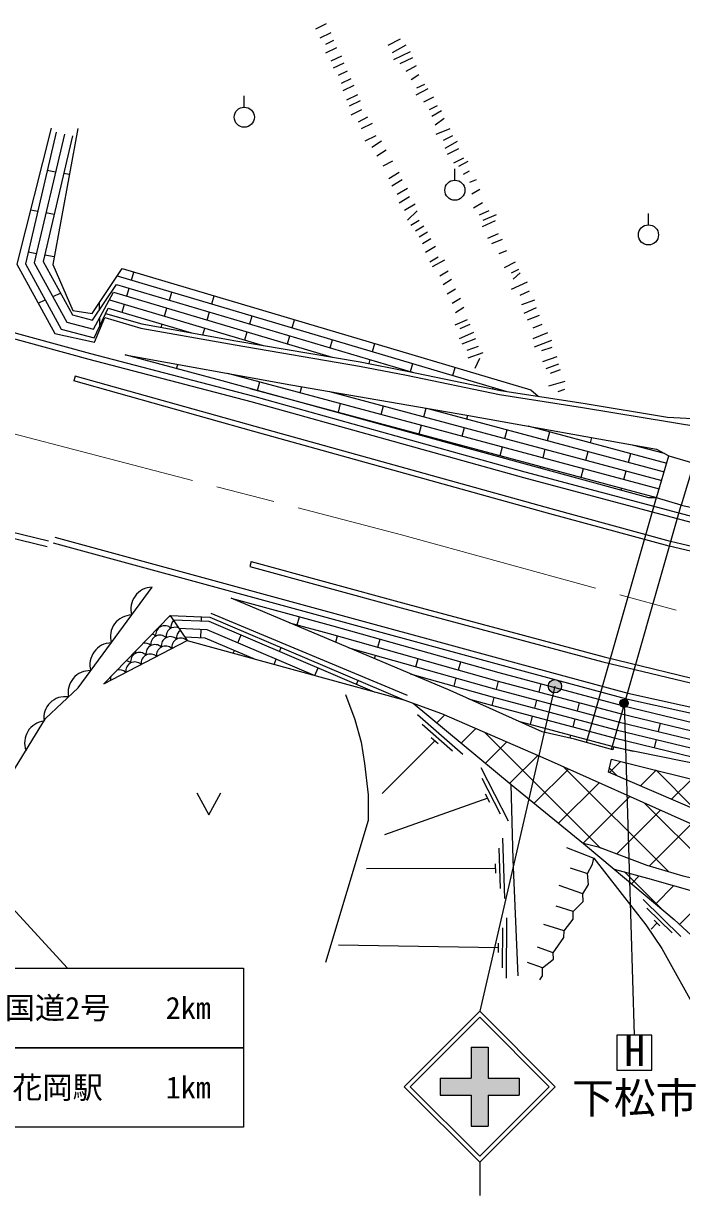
# Model space of a CAD drawing. Units: millimetres at full size, sheet at 1:1000; details may follow other scales. Extents: x 40000 to 680000, y 20000 to 380000.
# Drawn here: x 210182 to 249448, y 246403 to 316386 of the extents above; entities that cross this region are included whole.
import ezdxf
from ezdxf.enums import TextEntityAlignment as Align

# ---------------------------------------------------------------- set-up
doc = ezdxf.new("R2010")
doc.units = ezdxf.units.MM
doc.header["$LTSCALE"] = 1000
doc.linetypes.add('CHAIN', pattern=[18.5, 12, -1.5, 3.5, -1.5])
for name, color, linetype, lineweight in [('M-BGD', 7, 'Continuous', 25), ('M-BGD-EXST', 7, 'Continuous', 25), ('M-BMK', 2, 'CHAIN', 13), ('M-STR-STRC', 7, 'Continuous', 25)]:
    doc.layers.add(name, color=color, linetype=linetype, lineweight=lineweight)
doc.styles.add('ＭＳ ゴシック', font='')
doc.styles.get('ＭＳ ゴシック').set_extended_font_data('MS Gothic')

msp = doc.modelspace()

# ---------------------------------------------------------------- hatches: boundary and pattern name
at = {"layer": 'M-BGD-EXST'}
msp.add_hatch(color=256, dxfattribs=at).paths.add_polyline_path([(245799, 275679, 0.41421), (246138, 275579, 0.41421), (246238, 275918, 1)])
at = {"layer": 'M-STR-STRC'}
for points in [[(242229, 277030, 0.41421), (241677, 277153, 0.41421), (241555, 276601, 1)], [(235044, 253403), (236904, 253403), (236905, 255263), (237905, 255263), (237904, 253403), (239764, 253403), (239764, 252403), (237904, 252403), (237904, 250543), (236904, 250543), (236904, 252403), (235044, 252403)]]:
    msp.add_hatch(color=256, dxfattribs=at).paths.add_polyline_path(points)

# ---------------------------------------------------------------- linework, layer by layer
at = {"layer": 'M-BGD'}
for p, q in [((227620, 316074), (228270, 316386)), ((227892, 315535), (228543, 315846)), ((228218, 315145), (228707, 315380)), ((228233, 314635), (228883, 314947)), ((231947, 315092), (232677, 315464)), ((232193, 314661), (233018, 315110)), ((228535, 314147), (229185, 314459)), ((232291, 314236), (233270, 314717)), ((232662, 313995), (233408, 314353)), ((228675, 313733), (229325, 314044)), ((228973, 313299), (229516, 313559)), ((233011, 313545), (233629, 313867)), ((229158, 312819), (229727, 313099)), ((233320, 313046), (233779, 313329)), ((229256, 312384), (229906, 312695)), ((229485, 311826), (230135, 312138)), ((233610, 312116), (234326, 312505)), ((233645, 312540), (234125, 312769)), ((223358, 311387), (223358, 312064)), ((229633, 311467), (230283, 311778)), ((234076, 311702), (234660, 312001)), ((234410, 311253), (234879, 311487)), ((229726, 310929), (230376, 311241)), ((230182, 310514), (230737, 310813)), ((234551, 310852), (235125, 311195)), ((234745, 310340), (235282, 310726)), ((230354, 310111), (231004, 310423)), ((234807, 309768), (235645, 310116)), ((230569, 309374), (231219, 309686)), ((230969, 309007), (231539, 309368)), ((235238, 309416), (235809, 309702)), ((235338, 308933), (236071, 309358)), ((231259, 308475), (231829, 308836)), ((235480, 308573), (236154, 308911)), ((231641, 307888), (232217, 308191)), ((235866, 308059), (236464, 308356)), ((236163, 307857), (236714, 308171)), ((211606, 307621), (212098, 307530)), ((212590, 307439), (212919, 307379)), ((231979, 307128), (232598, 307498)), ((235923, 307030), (235923, 307708)), ((236442, 307388), (236802, 307589)), ((232168, 306700), (232787, 307071)), ((232486, 306187), (233106, 306558)), ((236816, 306910), (237206, 307075)), ((232601, 305679), (233221, 306049)), ((236943, 306216), (237420, 306497)), ((210605, 305263), (211035, 305184)), ((232927, 305235), (233546, 305606)), ((233092, 304646), (233673, 305194)), ((237040, 305379), (237581, 305702)), ((237390, 304960), (237979, 305210)), ((211527, 305093), (212019, 305002)), ((233304, 304345), (233795, 304638)), ((237581, 304271), (238355, 304611)), ((237618, 304637), (238403, 304971)), ((247471, 304360), (247471, 305037)), ((233566, 304004), (234073, 304301)), ((233795, 303646), (234291, 303948)), ((237884, 303572), (238536, 303853)), ((233985, 303249), (234481, 303551)), ((234169, 302732), (234777, 303086)), ((238127, 303254), (238764, 303508)), ((210464, 302747), (210956, 302656)), ((211448, 302565), (212013, 302461)), ((234424, 302153), (234920, 302456)), ((238560, 302643), (239032, 302839)), ((234590, 301876), (235331, 302264)), ((238881, 301818), (239532, 302143)), ((239310, 301497), (239744, 301717)), ((215778, 301314), (239025, 294414)), ((216633, 301060), (216776, 301539)), ((235031, 301316), (235527, 301618)), ((235225, 300808), (235721, 301111)), ((239294, 300525), (240266, 300959)), ((239402, 301123), (239823, 301501)), ((211934, 300078), (212394, 300280)), ((214310, 298666), (215732, 300806)), ((214352, 298137), (215564, 300334)), ((215564, 300334), (228610, 296462)), ((215732, 300806), (233448, 295548)), ((216349, 300101), (216491, 300581)), ((218888, 299869), (219030, 300349)), ((235470, 300237), (235966, 300540)), ((239819, 300165), (240382, 300421)), ((211050, 299692), (211474, 299877)), ((214697, 299692), (214705, 299260)), ((215317, 299886), (224492, 297163)), ((216064, 299143), (216207, 299622)), ((221427, 299637), (221569, 300117)), ((235757, 299681), (236253, 299984)), ((239923, 299599), (240700, 299888)), ((214395, 297608), (215228, 299391)), ((215228, 299391), (220206, 297914)), ((218603, 298911), (218745, 299390)), ((221142, 298679), (221284, 299158)), ((223681, 298447), (223823, 298926)), ((235966, 299136), (236462, 299439)), ((240067, 299090), (240803, 299417)), ((240258, 298688), (240972, 298961)), ((214713, 298790), (214721, 298306)), ((218403, 298235), (218461, 298431)), ((220879, 297794), (221000, 298199)), ((226220, 298215), (226362, 298694)), ((235934, 298391), (236686, 298719)), ((236240, 298172), (236833, 298435)), ((240592, 298210), (241139, 298423)), ((223397, 297488), (223539, 297967)), ((225936, 297256), (226078, 297735)), ((228474, 297024), (228617, 297503)), ((236190, 297571), (237060, 297948)), ((236358, 297266), (237173, 297583)), ((240604, 297575), (241473, 297933)), ((240671, 297070), (241712, 297476)), ((231013, 296792), (231156, 297271)), ((236659, 296877), (237341, 297126)), ((236711, 296413), (237616, 296740)), ((241108, 296857), (241723, 297065)), ((216910, 296421), (216925, 296476)), ((219314, 295773), (219384, 296032)), ((228322, 296511), (228332, 296545)), ((230801, 296075), (230871, 296313)), ((233268, 295601), (233410, 296081)), ((237135, 295799), (237422, 296405)), ((241181, 296204), (242026, 296507)), ((241369, 295781), (242127, 296061)), ((213272, 295330), (213191, 295041)), ((222347, 295497), (248113, 288593)), ((235807, 295369), (235949, 295849)), ((241635, 295506), (242233, 295722)), ((224140, 294462), (224278, 294980)), ((226693, 294333), (226792, 294700)), ((238177, 294570), (238203, 294658)), ((241528, 294744), (242506, 295031)), ((223682, 294588), (247961, 288082)), ((228448, 294415), (248265, 289105)), ((229246, 294201), (229266, 294274)), ((242086, 294418), (242476, 294559)), ((226550, 293800), (226555, 293818)), ((228970, 293171), (229108, 293686)), ((231523, 293039), (231661, 293554)), ((234076, 292907), (234213, 293421)), ((234230, 293418), (248417, 289617)), ((236628, 292775), (236687, 292994)), ((231372, 292477), (231385, 292524)), ((233800, 291876), (233938, 292392)), ((236352, 291745), (236490, 292260)), ((238905, 291613), (239043, 292128)), ((240271, 292351), (248568, 290128)), ((241458, 291481), (241596, 291996)), ((236194, 291153), (236214, 291229)), ((244011, 291349), (244096, 291666)), ((246498, 291235), (248416, 290721)), ((246564, 291217), (246565, 291223)), ((238629, 290582), (238767, 291098)), ((241182, 290451), (241320, 290966)), ((243735, 290319), (243873, 290834)), ((246288, 290187), (246426, 290702)), ((241016, 289830), (241044, 289935)), ((243459, 289288), (243597, 289804)), ((246012, 289156), (246150, 289672)), ((245838, 288508), (245874, 288641)), ((243786, 273447), (247961, 288082)), ((245271, 273034), (249432, 287618)), ((223769, 284255), (223690, 283966)), ((218939, 281044), (219950, 279535)), ((220803, 280713), (220814, 280963)), ((221362, 281183), (233079, 276283)), ((226511, 280479), (226643, 280961)), ((220760, 279714), (220782, 280213)), ((222967, 279413), (223163, 279872)), ((228817, 279436), (228923, 279814)), ((231330, 279137), (231465, 279619)), ((222698, 278783), (222770, 278953)), ((225462, 278891), (225560, 279121)), ((231137, 278453), (231194, 278656)), ((225132, 278117), (225266, 278431)), ((227566, 277451), (227761, 277910)), ((233601, 277979), (233736, 278461)), ((236143, 277784), (236279, 278265)), ((230061, 276928), (230159, 277158)), ((235873, 276821), (236008, 277303)), ((238406, 276630), (238535, 277113)), ((240950, 276470), (241079, 276953)), ((238149, 275664), (238277, 276147)), ((240693, 275503), (240822, 275987)), ((243237, 275343), (243366, 275826)), ((236390, 272728), (233684, 275102)), ((234850, 274625), (235325, 275100)), ((235781, 272943), (233977, 274526)), ((240436, 274537), (240564, 275020)), ((242980, 274377), (243109, 274860)), ((248068, 274114), (248185, 274600)), ((234931, 273370), (234510, 273739)), ((236299, 273422), (237171, 274294)), ((244620, 267148), (237709, 274060)), ((242802, 273708), (242851, 273893)), ((234721, 273554), (231579, 270411)), ((237748, 272219), (239017, 273489)), ((247832, 273142), (247950, 273628)), ((239197, 271017), (240864, 272683)), ((245149, 271666), (245802, 272318)), ((239133, 268750), (237483, 271949)), ((240654, 269823), (242701, 271869)), ((248696, 265725), (242430, 271990)), ((245600, 271472), (245149, 271922)), ((247002, 270867), (247928, 271793)), ((250262, 269462), (247932, 271792)), ((238645, 269173), (237545, 271306)), ((242113, 268629), (244534, 271051)), ((248855, 270068), (250053, 271267)), ((238010, 269881), (237753, 270378)), ((243571, 267436), (246367, 270232)), ((237882, 270130), (231716, 267945)), ((252240, 264832), (247222, 269850)), ((245576, 266789), (248200, 269413)), ((247510, 266071), (250034, 268596)), ((238909, 264147), (238781, 267745)), ((238648, 264738), (238563, 267136)), ((242581, 267182), (244220, 266539)), ((238375, 265649), (238355, 266209)), ((242805, 265965), (243846, 265639)), ((238365, 265929), (230649, 265906)), ((248270, 263498), (246046, 265722)), ((246460, 265022), (246924, 265485)), ((243567, 264427), (242140, 264922)), ((247900, 263810), (248996, 264906)), ((249402, 261870), (247149, 264072)), ((249327, 262586), (251094, 264352)), ((242985, 263370), (241958, 263687)), ((248879, 262086), (247378, 263554)), ((239012, 259391), (239020, 262991)), ((242444, 262203), (241229, 262590)), ((247982, 262670), (247629, 262308)), ((248157, 262499), (247807, 262842)), ((238773, 259991), (238778, 262391)), ((238536, 261192), (228972, 261361)), ((238535, 260912), (238536, 261472)), ((241779, 260889), (240848, 261234)), ((241145, 259993), (240264, 260319))]:
    msp.add_line(p, q, dxfattribs=at)
for points in [[(211835, 310124), (209781, 302009), (212047, 297870), (214415, 297354), (215028, 298826), (217189, 298197), (222815, 297195), (230230, 295933), (233036, 295378), (238592, 294229), (243536, 293460), (250664, 292285)], [(213421, 310104), (211928, 302000), (213129, 299253), (214278, 299062), (216068, 301749), (240464, 294509), (240884, 294125)], [(212138, 309894), (210295, 302026), (212432, 298132), (214395, 297608)], [(212625, 309780), (210826, 302099), (212768, 298560), (214352, 298137)], [(213112, 309666), (211356, 302171), (213103, 298988), (214310, 298666)], [(369785, 303924), (348854, 297188), (340747, 291407), (337596, 290267), (333933, 289111), (324191, 286629), (317973, 284956), (311809, 283637), (304977, 282276), (297862, 281076), (293777, 280447), (290667, 280140), (286167, 280127), (282166, 280313), (275325, 280746), (267341, 281821), (257914, 283362), (253526, 284344), (248792, 285459), (241674, 287400), (224013, 292313), (213272, 295330)], [(369876, 303639), (348990, 296916), (340887, 291139), (337692, 289983), (334015, 288822), (324267, 286339), (318044, 284664), (311869, 283343), (305031, 281981), (297909, 280780), (293814, 280149), (290682, 279840), (286161, 279827), (282150, 280013), (275296, 280448), (267297, 281524), (257857, 283067), (253459, 284052), (248718, 285168), (241594, 287111), (223932, 292024), (213191, 295041)], [(198249, 301045), (214175, 296681), (223839, 294151), (240107, 289616), (253764, 285964), (254438, 285324), (264383, 283414), (269135, 282625), (271894, 282270), (278934, 281815), (284789, 281704), (286192, 282311), (294596, 282133)], [(198162, 300706), (214084, 296342), (223748, 293813), (240015, 289279), (253587, 285649), (254272, 285000), (264321, 283070), (269084, 282278), (271861, 281922), (278919, 281465), (284858, 281353), (286261, 281959), (294627, 281782)], [(215079, 299072), (217246, 298441), (222858, 297441), (230275, 296179), (233086, 295623), (238637, 294475), (243576, 293707), (248620, 292881), (250867, 292751)], [(247954, 288057), (247490, 288055), (236270, 291132), (222033, 295040), (216257, 296596), (226136, 294814), (236644, 293002), (247963, 290972), (248698, 290565)], [(106623, 282378), (109807, 283604), (113300, 284765), (115989, 285584), (119688, 286515), (125151, 287539), (128984, 287995), (133724, 288336), (137662, 288623), (144267, 289071), (152358, 289744), (157285, 290352), (166802, 291727), (176066, 292903), (188638, 290829), (203165, 287203), (211603, 285156)], [(195894, 289379), (203248, 287543), (211685, 285496)], [(223690, 283966), (232720, 281499), (244757, 278273), (251468, 276649), (261199, 274577), (263838, 274110), (267578, 273547), (271607, 273109), (277449, 272747), (283292, 272447), (294437, 272195), (299900, 271937), (308448, 271717), (312087, 271851), (315345, 272224), (319417, 272956), (326241, 274619), (332471, 276214), (339993, 278355), (347539, 280865), (354829, 283263), (361942, 285797), (369838, 288656)], [(223769, 284255), (232798, 281788), (244831, 278564), (251535, 276941), (261257, 274871), (263886, 274406), (267616, 273845), (271633, 273408), (277466, 273046), (283303, 272747), (294448, 272494), (299911, 272237), (308447, 272017), (312064, 272151), (315302, 272521), (319355, 273250), (326168, 274910), (332393, 276504), (339905, 278642), (347445, 281150), (354732, 283547), (361840, 286079), (369736, 288938)], [(212052, 285722), (239559, 278214), (246238, 276399), (256142, 274213), (262498, 272996), (267215, 272268), (272901, 271645), (277517, 271296), (283304, 270932), (291207, 270718), (300770, 270278), (307807, 270277), (312334, 270504), (316594, 271017), (323804, 272656), (331583, 274691), (341241, 277444), (348152, 279797), (359372, 283695), (367891, 286766), (371114, 287869), (380806, 283142), (383744, 271290)], [(211960, 285384), (239467, 277876), (246154, 276059), (256072, 273870), (262439, 272651), (267169, 271921), (272869, 271297), (277493, 270947), (283288, 270582), (291194, 270369), (300762, 269928), (307816, 269927), (312364, 270155), (316654, 270672), (323887, 272316), (331675, 274354), (341345, 277110), (348266, 279466), (359489, 283365), (368007, 286436), (371090, 287491), (380506, 282899), (383404, 271206)], [(249432, 287618), (253801, 286691), (254554, 285896), (257108, 285453), (261617, 284569), (265484, 283916), (269894, 283315), (273128, 282883), (277220, 282502), (282823, 282230), (285867, 282170)], [(245262, 272452), (252057, 270771), (259163, 269342), (266355, 268136), (270193, 267556), (273210, 267146), (277247, 266891), (282468, 266635), (290059, 266423), (300948, 266405), (306755, 266442), (310968, 266690), (316172, 267020), (321821, 267882), (329807, 269668), (335574, 271137), (342148, 272882), (347535, 274588), (356750, 277709), (363282, 279929), (370766, 282448), (372830, 283145), (379205, 280291), (381747, 271006)], [(209120, 270986), (211499, 274885), (213450, 276724), (217858, 282729)], [(293134, 267463), (286607, 267649), (279839, 267900), (275576, 268150), (271414, 268537), (267441, 269040), (263837, 269538), (260128, 270208), (256296, 270998), (249602, 272312), (245395, 273175), (245354, 273011), (243068, 273647), (241130, 274097), (235634, 276549), (222582, 282075)], [(222582, 282075), (228560, 280435), (238550, 277626), (245911, 275666), (253875, 273736), (257847, 272850), (261431, 272141), (265116, 271572), (268244, 271167), (272584, 270701), (278249, 270280), (282884, 270018), (290046, 269659), (299369, 269263)], [(214977, 276960), (218939, 281044), (221294, 280942), (232884, 275995)], [(219112, 280786), (221238, 280694), (231109, 276481)], [(219457, 280271), (221125, 280199), (227558, 277453)], [(226061, 280603), (228426, 279954), (238418, 277144), (245787, 275181), (253761, 273249), (257744, 272361), (261344, 271649), (265046, 271076), (268185, 270670), (272539, 270203), (278216, 269781), (282858, 269518), (290022, 269160), (299354, 268763)], [(214977, 276960), (219950, 279535), (232884, 275995), (235126, 275187), (241493, 272409), (249577, 268798), (258925, 264657), (262032, 263218), (264560, 262054), (276942, 256580), (286894, 252159), (289482, 251007), (306707, 251297), (312792, 248645)], [(219803, 279755), (221013, 279703), (224007, 278425)], [(229599, 279104), (238286, 276662), (245664, 274696), (253648, 272762), (257641, 271871), (261258, 271156), (264975, 270581), (268126, 270173), (272494, 269705), (278184, 269282), (282831, 269019), (289999, 268660), (299338, 268263)], [(233251, 277558), (238154, 276180), (245541, 274212), (253535, 272275), (257539, 271382), (261171, 270664), (264905, 270086), (268068, 269677), (272449, 269207), (278151, 268783), (282804, 268520), (289976, 268161), (299323, 267763)], [(229395, 276325), (229951, 274835), (230329, 273470), (230533, 272202), (230753, 270321), (230740, 268803), (228201, 260316)], [(233442, 275794), (239283, 270945), (243598, 267414), (245432, 265888), (249004, 262881), (250524, 261494), (254938, 260324), (255825, 259040), (258244, 258435), (259243, 257047), (262272, 256564), (262429, 255305), (265599, 254687), (270958, 253769), (276330, 253098), (283383, 252332), (286894, 252159)], [(236728, 276061), (238022, 275697), (245418, 273727), (253422, 271788), (257436, 270893), (261084, 270171), (264835, 269591), (268009, 269180), (272403, 268709), (278118, 268284), (282778, 268021), (289953, 267662), (297010, 267361)], [(239713, 274729), (245294, 273243), (246557, 272937)], [(313517, 249168), (308824, 251204), (306690, 252153), (297429, 251932), (290997, 251891), (269033, 261415), (266222, 262650), (259576, 265463), (254560, 267608), (245099, 271688), (245262, 272452)], [(239690, 259524), (239392, 266477), (239283, 270945)], [(220534, 270439), (221250, 269144), (221965, 270439)], [(262032, 263218), (261014, 263289), (254490, 264387), (252355, 264805), (249542, 265477), (247402, 266103), (244547, 267176), (243598, 267414)], [(240998, 259274), (241160, 259521), (241145, 259993), (241810, 260518), (241779, 260889), (242428, 261817), (242444, 262203), (242977, 262914), (242985, 263370), (243580, 263965), (243567, 264427), (243895, 264980), (243846, 265639), (244136, 266194), (244220, 266539)], [(244220, 266539), (247310, 262570), (248281, 261159), (250447, 257253)], [(245432, 265888), (247411, 265354), (250496, 264482), (255134, 263474), (258242, 262885), (263861, 261991), (264284, 262182)]]:
    msp.add_lwpolyline(points, dxfattribs=at)
msp.add_lwpolyline([(248698, 290565), (250177, 290126), (249432, 287618), (247954, 288057)], close=True, dxfattribs=at)
for centre in [(223358, 310787), (235923, 306430), (247471, 303760)]:
    msp.add_circle(centre, 600, dxfattribs=at)
for centre, radius, start, end in [((217892, 281426), 1304, 91.50611, 195.93164), ((216673, 279764), 1304, 91.50611, 195.93164), ((218902, 280439), 546, 81.53653, 92.22755), ((219528, 280351), 546, 134.76919, 188.14542), ((218613, 279877), 546, 46.59747, 188.14542), ((217987, 279965), 546, 46.59747, 53.0262), ((218902, 280439), 546, 179.50598, 188.14542), ((219239, 279789), 546, 68.33405, 188.14542), ((219865, 279701), 546, 126.04465, 188.14542), ((215453, 278103), 1304, 91.50611, 195.93164), ((217408, 278845), 546, 46.59747, 98.21037), ((218034, 278753), 546, 46.59747, 188.14542), ((218323, 279315), 546, 46.59747, 188.14542), ((217697, 279407), 546, 46.59747, 72.94206), ((218949, 279227), 546, 46.59747, 188.14542), ((219575, 279139), 546, 46.59747, 188.14542), ((217119, 278279), 546, 46.59747, 188.14542), ((217408, 278845), 546, 173.52316, 188.14542), ((217745, 278191), 546, 46.59747, 188.14542), ((218660, 278665), 546, 46.59747, 188.14542), ((216830, 277717), 546, 46.59747, 188.14542), ((216204, 277805), 546, 46.59747, 78.22053), ((214153, 276433), 1313, 88.00313, 191.37197), ((215914, 277243), 546, 165.21312, 188.14542), ((215914, 277243), 546, 46.59747, 106.52041), ((212659, 274926), 1265, 80.58698, 188.61402), ((211566, 273433), 1313, 96.92221, 200.29105)]:
    msp.add_arc(centre, radius, start, end, dxfattribs=at)
at = {"layer": 'M-BGD-EXST'}
for p, q in [((246018, 275799), (246628, 255988)), ((247678, 255988), (245578, 255988)), ((245578, 255988), (245578, 253888)), ((247678, 253888), (247678, 255988)), ((245578, 253888), (247678, 253888))]:
    msp.add_line(p, q, dxfattribs=at)
msp.add_circle((246018, 275799), 250, dxfattribs=at)
at = {"layer": 'M-BMK'}
msp.add_lwpolyline([(208664, 292116), (232746, 285854), (250275, 281032), (259752, 278784), (265391, 277565), (270362, 276944), (273625, 276672), (281970, 276194), (289651, 275939), (297398, 276150), (308099, 277241), (317345, 278664), (318804, 278989), (325899, 280569), (335884, 283004), (347551, 286662), (370636, 294562), (376304, 296456), (381887, 298055), (389290, 299842)], dxfattribs=at)
at = {"layer": 'M-STR-STRC'}
for p, q in [((181174, 294399), (212815, 259983)), ((241892, 276815), (237403, 257403)), ((202315, 259983), (223315, 259983)), ((223315, 259983), (223315, 255233)), ((232903, 252903), (237403, 257403)), ((233257, 252903), (237403, 257050)), ((241904, 252903), (237403, 257403)), ((241550, 252903), (237403, 257050)), ((202315, 255233), (223315, 255233)), ((223315, 255233), (202315, 255233)), ((223315, 255233), (223315, 250483)), ((236905, 255263), (236904, 253403)), ((236905, 255263), (237905, 255263)), ((237905, 255263), (237904, 253403)), ((235044, 253403), (235044, 252403)), ((235044, 253403), (236904, 253403)), ((237904, 253403), (239764, 253403)), ((239764, 253403), (239764, 252403)), ((232903, 252903), (237403, 248402)), ((233257, 252903), (237403, 248756)), ((237403, 248756), (241550, 252903)), ((237404, 248403), (241904, 252903)), ((235044, 252403), (236904, 252403)), ((236904, 252403), (236904, 250543)), ((237904, 252403), (239764, 252403)), ((237904, 252403), (237904, 250543)), ((236904, 250543), (237904, 250543)), ((223315, 250483), (202315, 250483)), ((237404, 248403), (237404, 246403))]:
    msp.add_line(p, q, dxfattribs=at)
msp.add_circle((241892, 276815), 400, dxfattribs=at)

# ---------------------------------------------------------------- texts
at = {"layer": 'M-BGD-EXST', "style": 'ＭＳ ゴシック'}
msp.add_text('H', height=1833, dxfattribs=at).set_placement((246030, 253580), align=Align.BOTTOM_LEFT)
msp.add_text('下松市', height=1833, dxfattribs=at).set_placement((246655, 252230), align=Align.MIDDLE_CENTER)
at = {"layer": 'M-STR-STRC', "style": 'ＭＳ ゴシック'}
for s, p in [('国道2号', (212215, 257608)), ('2km', (220015, 257608)), ('花岡駅', (212215, 252858)), ('1km', (220015, 252858))]:
    msp.add_text(s, height=1320, dxfattribs=at).set_placement(p, align=Align.MIDDLE_CENTER)

doc.saveas('drawing.dxf')
